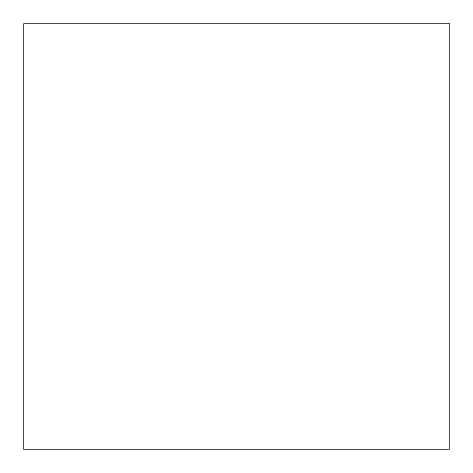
<?xml version="1.0" encoding="UTF-8"?>
<svg xmlns="http://www.w3.org/2000/svg" width="473" height="473" viewBox="0 0 473 473"><rect width="100%" height="100%" fill="white"/><g stroke="black" fill="none" stroke-linecap="round" stroke-linejoin="round"><path stroke-width="0.71" d="M449.35 23.65L23.65 23.65L23.65 449.35L449.35 449.35L449.35 23.65"/></g></svg>
